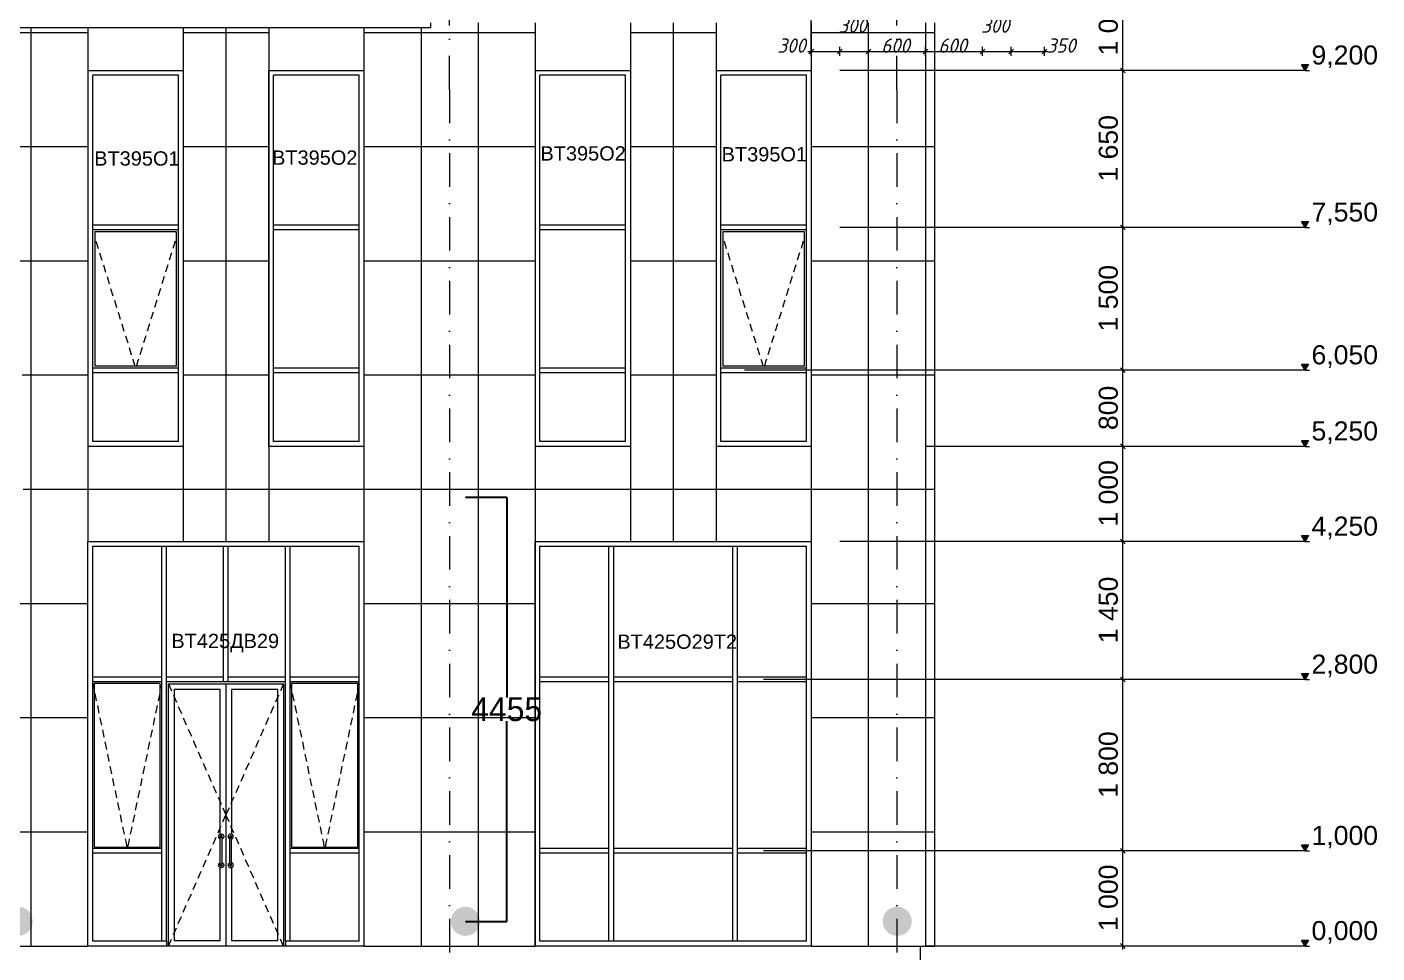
# Model space of a CAD drawing. Header units: millimetres. Extents: x 1499747 to 4230374, y -28481 to 441852.
# Drawn here: x 4117852 to 4132037, y 220252 to 229982 of the extents above; entities that cross this region are included whole.
import ezdxf
from ezdxf.xclip import XClip

# ---------------------------------------------------------------- set-up
doc = ezdxf.new("R2010")
doc.units = ezdxf.units.MM
doc.header["$MEASUREMENT"] = 0
doc.header["$XCLIPFRAME"] = 0
doc.linetypes.add('Штрихпунктирная', pattern=[670.277762, 352.777767, -176.388884, 0, -141.111112])
for name, color, linetype, lineweight in [('1 Фасад_42_Витражные окна_Ном._пера__1_Ном._пера__7', 7, 'Continuous', 18), ('1 Фасад_42_Витражные окна_Ном._пера__20_Ном._пера__1', 1, 'Continuous', 18), ('1 Фасад_42_Витражные окна_Ном._пера__92_Ном._пера__233', 233, 'Continuous', 18), ('1 Фасад_42_Выступы_Ном._пера__1_Ном._пера__7', 7, 'Continuous', 18), ('1 Фасад_42_Конструктив - Колонны_Ном._пера__8_Ном._пера__12', 12, 'Continuous', 18), ('1 Фасад_42_Конструктив - Перекрытия_Ном._пера__1_Ном._пера__7', 7, 'Continuous', 18), ('1 Фасад_42_Окна Archicad_Ном._пера__87_Ном._пера__251', 250, 'Continuous', 18), ('1 Фасад_42_Отделка керамика_Ном._пера__1_Ном._пера__7', 7, 'Continuous', 18), ('1 Фасад_42_Размер - Общий_Ном._пера__1_Ном._пера__7', 7, 'Continuous', 18), ('1 Фасад_42_Сетка кладки_Ном._пера__20_Ном._пера__1', 1, 'Continuous', 18), ('1 Фасад_42_Сетка кладки_Ном._пера__62_Ном._пера__253', 252, 'Continuous', 18), ('1 Фасад_42_Элемент Модели - Оси_Ном._пера__2_Ном._пера__8', 8, 'Continuous', 18), ('FTP Cable', 130, 'Continuous', 30), ('Кабель 2х6 mm', 150, 'Continuous', 30)]:
    doc.layers.add(name, color=color, linetype=linetype, lineweight=lineweight)
doc.styles.add('СГЕНЕРИР_СТИЛЬ_1', font='')
doc.styles.add('СГЕНЕРИР_СТИЛЬ_2', font='arial.ttf')
doc.styles.get('СГЕНЕРИР_СТИЛЬ_1').set_extended_font_data('GOST Common', italic=True)
doc.dimstyles.get("Standard").update_dxf_attribs({"dimtxt": 0.18, "dimasz": 0.18, "dimexe": 0.18, "dimexo": 0.0625, "dimgap": 0.09, "dimtad": 0, "dimtih": 1, "dimtoh": 1, "dimdec": 4, "dimzin": 0, "dimdsep": 46, "dimtxsty": 'Standard', "dimcen": 0.09, "dimadec": 0, "dimazin": 0, "dimtfac": 1, "dimtdec": 4, "dimtofl": 0, "dimtmove": 0, "dimatfit": 3, "dimfxl": 1, "dimtolj": 1, "dimtzin": 0, "dimarcsym": 0})

# ---------------------------------------------------------------- blocks, each defined once
blk = doc.blocks.new('Чертеж_5_42', base_point=(1557140, 9891))
at = {"layer": '1 Фасад_42_Размер - Общий_Ном._пера__1_Ном._пера__7', "linetype": 'Continuous', "true_color": 0x939598}
for points in [[(1561430, 19091), (1561466, 19154), (1561393, 19154)], [(1561430, 17441), (1561466, 17504), (1561393, 17504)], [(1561430, 15941), (1561466, 16004), (1561393, 16004)], [(1561430, 15141), (1561466, 15204), (1561393, 15204)], [(1561430, 14141), (1561466, 14204), (1561393, 14204)], [(1561430, 12691), (1561466, 12754), (1561393, 12754)], [(1561430, 10891), (1561466, 10954), (1561393, 10954)], [(1561430, 9891), (1561466, 9954), (1561393, 9954)]]:
    blk.add_hatch(color=252, dxfattribs=at).paths.add_polyline_path(points)
at = {"layer": '1 Фасад_42_Витражные окна_Ном._пера__1_Ном._пера__7', "color": 252, "linetype": 'Continuous', "true_color": 0x939598}
for p, q in [((1549591, 19041), (1548691, 19041)), ((1548691, 17466), (1548691, 19041)), ((1549591, 17466), (1549591, 19041)), ((1551490, 19041), (1550590, 19041)), ((1550590, 17466), (1550590, 19041)), ((1551490, 17466), (1551490, 19041)), ((1554290, 19041), (1553390, 19041)), ((1553390, 17466), (1553390, 19041)), ((1554290, 17466), (1554290, 19041)), ((1556190, 19041), (1555290, 19041)), ((1555290, 17466), (1555290, 19041)), ((1556190, 17466), (1556190, 19041)), ((1548691, 17441), (1548691, 17466)), ((1549591, 17466), (1548691, 17466)), ((1549591, 17441), (1549591, 17466)), ((1550590, 17441), (1550590, 17466)), ((1551490, 17466), (1550590, 17466)), ((1551490, 17441), (1551490, 17466)), ((1553390, 17441), (1553390, 17466)), ((1554290, 17466), (1553390, 17466)), ((1554290, 17441), (1554290, 17466)), ((1555290, 17441), (1555290, 17466)), ((1556190, 17466), (1555290, 17466)), ((1556190, 17441), (1556190, 17466)), ((1548691, 17416), (1548691, 17441)), ((1549591, 17416), (1548691, 17416)), ((1548691, 15941), (1548691, 17416)), ((1548711, 17396), (1548711, 15986)), ((1549571, 17396), (1548711, 17396)), ((1549571, 15986), (1549571, 17396)), ((1549591, 17416), (1549591, 17441)), ((1549591, 15966), (1549591, 17416)), ((1550590, 17416), (1550590, 17441)), ((1551490, 17416), (1550590, 17416)), ((1550590, 15941), (1550590, 17416)), ((1551490, 17416), (1551490, 17441)), ((1551490, 15966), (1551490, 17416)), ((1553390, 17416), (1553390, 17441)), ((1554290, 17416), (1553390, 17416)), ((1553390, 15941), (1553390, 17416)), ((1554290, 17416), (1554290, 17441)), ((1554290, 15966), (1554290, 17416)), ((1555290, 17416), (1555290, 17441)), ((1556190, 17416), (1555290, 17416)), ((1555290, 15941), (1555290, 17416)), ((1555310, 17396), (1555310, 15986)), ((1556170, 17396), (1555310, 17396)), ((1556170, 15986), (1556170, 17396)), ((1556190, 17416), (1556190, 17441)), ((1556190, 15966), (1556190, 17416)), ((1548691, 15966), (1549591, 15966)), ((1548691, 15191), (1548691, 15941)), ((1548691, 15916), (1549591, 15916)), ((1548711, 15986), (1549571, 15986)), ((1549591, 15941), (1549591, 15966)), ((1549591, 15916), (1549591, 15941)), ((1549591, 15191), (1549591, 15916)), ((1550590, 15966), (1551490, 15966)), ((1550590, 15191), (1550590, 15941)), ((1550590, 15916), (1551490, 15916)), ((1551490, 15941), (1551490, 15966)), ((1551490, 15916), (1551490, 15941)), ((1551490, 15191), (1551490, 15916)), ((1553390, 15966), (1554290, 15966)), ((1553390, 15191), (1553390, 15941)), ((1553390, 15916), (1554290, 15916)), ((1554290, 15941), (1554290, 15966)), ((1554290, 15916), (1554290, 15941)), ((1554290, 15191), (1554290, 15916)), ((1555290, 15966), (1556190, 15966)), ((1555290, 15191), (1555290, 15941)), ((1555290, 15916), (1556190, 15916)), ((1555310, 15986), (1556170, 15986)), ((1556190, 15941), (1556190, 15966)), ((1556190, 15916), (1556190, 15941)), ((1556190, 15191), (1556190, 15916)), ((1549591, 15191), (1548691, 15191)), ((1551490, 15191), (1550590, 15191)), ((1554290, 15191), (1553390, 15191)), ((1556190, 15191), (1555290, 15191)), ((1548690, 14091), (1549365, 14091)), ((1548690, 13191), (1548690, 14091)), ((1549365, 14091), (1549415, 14091)), ((1549415, 13191), (1549415, 14091)), ((1549415, 14091), (1549440, 14091)), ((1549440, 14091), (1549465, 14091)), ((1549465, 14091), (1550065, 14091)), ((1549465, 13191), (1549465, 14091)), ((1550065, 14091), (1550090, 14091)), ((1550065, 13191), (1550065, 14091)), ((1550090, 14091), (1550115, 14091)), ((1550115, 13191), (1550115, 14091)), ((1550115, 14091), (1550715, 14091)), ((1550715, 13191), (1550715, 14091)), ((1550715, 14091), (1550740, 14091)), ((1550740, 14091), (1550765, 14091)), ((1550765, 14091), (1550815, 14091)), ((1550765, 13191), (1550765, 14091)), ((1550815, 14091), (1551490, 14091)), ((1551490, 13191), (1551490, 14091)), ((1553390, 13191), (1553390, 14091)), ((1553390, 14091), (1554115, 14091)), ((1554115, 13191), (1554115, 14091)), ((1554115, 14091), (1554140, 14091)), ((1554140, 14091), (1554165, 14091)), ((1554165, 14091), (1554790, 14091)), ((1554165, 13191), (1554165, 14091)), ((1554790, 14091), (1555415, 14091)), ((1555415, 13191), (1555415, 14091)), ((1555415, 14091), (1555440, 14091)), ((1555440, 14091), (1555465, 14091)), ((1555465, 14091), (1556190, 14091)), ((1555465, 13191), (1555465, 14091)), ((1556190, 13191), (1556190, 14091)), ((1548690, 12716), (1548690, 13191)), ((1549415, 12716), (1549415, 13191)), ((1549465, 12716), (1549465, 13191)), ((1550065, 12716), (1550065, 13191)), ((1550115, 12666), (1550115, 13191)), ((1550715, 12716), (1550715, 13191)), ((1550765, 12716), (1550765, 13191)), ((1551490, 12716), (1551490, 13191)), ((1553390, 12691), (1553390, 13191)), ((1554115, 12716), (1554115, 13191)), ((1554165, 12716), (1554165, 13191)), ((1555415, 12716), (1555415, 13191)), ((1555465, 12716), (1555465, 13191)), ((1556190, 12691), (1556190, 13191)), ((1548690, 12691), (1548690, 12716)), ((1549365, 12716), (1548690, 12716)), ((1548690, 12666), (1548690, 12691)), ((1549365, 12666), (1548690, 12666)), ((1548690, 12291), (1548690, 12666)), ((1549400, 12651), (1548705, 12651)), ((1548705, 12651), (1548705, 10931)), ((1549415, 12716), (1549365, 12716)), ((1549415, 12666), (1549365, 12666)), ((1549400, 10931), (1549400, 12651)), ((1549415, 12691), (1549415, 12716)), ((1549415, 12666), (1549415, 12691)), ((1549415, 12291), (1549415, 12666)), ((1549465, 12691), (1549465, 12716)), ((1550065, 12716), (1549465, 12716)), ((1549465, 12291), (1549465, 12691)), ((1550065, 12666), (1549465, 12666)), ((1549485, 9891), (1549485, 12646)), ((1549485, 12646), (1550090, 12646)), ((1550065, 12666), (1550065, 12716)), ((1550115, 12666), (1550065, 12666)), ((1550090, 12646), (1550090, 9891)), ((1550090, 12646), (1550695, 12646)), ((1550715, 12716), (1550115, 12716)), ((1550715, 12666), (1550115, 12666)), ((1550695, 12646), (1550695, 9891)), ((1550715, 12691), (1550715, 12716)), ((1550715, 12291), (1550715, 12691)), ((1550765, 12691), (1550765, 12716)), ((1550815, 12716), (1550765, 12716)), ((1550765, 12666), (1550765, 12691)), ((1550815, 12666), (1550765, 12666)), ((1550765, 12291), (1550765, 12666)), ((1551475, 12651), (1550780, 12651)), ((1550780, 12651), (1550780, 10931)), ((1551490, 12716), (1550815, 12716)), ((1551490, 12666), (1550815, 12666)), ((1551475, 10931), (1551475, 12651)), ((1551490, 12691), (1551490, 12716)), ((1551490, 12666), (1551490, 12691)), ((1551490, 12291), (1551490, 12666)), ((1554115, 12716), (1553390, 12716)), ((1553390, 12291), (1553390, 12691)), ((1554115, 12666), (1553390, 12666)), ((1554115, 12691), (1554115, 12716)), ((1554115, 12666), (1554115, 12691)), ((1554115, 12291), (1554115, 12666)), ((1554165, 12691), (1554165, 12716)), ((1554790, 12716), (1554165, 12716)), ((1554165, 12666), (1554165, 12691)), ((1554165, 12291), (1554165, 12666)), ((1554790, 12666), (1554165, 12666)), ((1555415, 12716), (1554790, 12716)), ((1555415, 12666), (1554790, 12666)), ((1555415, 12691), (1555415, 12716)), ((1555415, 12666), (1555415, 12691)), ((1555415, 12291), (1555415, 12666)), ((1555465, 12691), (1555465, 12716)), ((1556190, 12716), (1555465, 12716)), ((1555465, 12666), (1555465, 12691)), ((1555465, 12291), (1555465, 12666)), ((1556190, 12666), (1555465, 12666)), ((1556190, 12291), (1556190, 12691)), ((1549545, 12586), (1549545, 9951)), ((1550030, 12586), (1549545, 12586)), ((1550030, 11066), (1550030, 12586)), ((1550635, 12586), (1550150, 12586)), ((1550150, 12586), (1550150, 11066)), ((1550635, 9951), (1550635, 12586)), ((1548690, 10916), (1548690, 12291)), ((1549415, 10891), (1549415, 12291)), ((1549465, 10891), (1549465, 12291)), ((1550715, 10891), (1550715, 12291)), ((1550765, 10916), (1550765, 12291)), ((1551490, 10916), (1551490, 12291)), ((1553390, 10891), (1553390, 12291)), ((1554115, 10916), (1554115, 12291)), ((1554165, 10916), (1554165, 12291)), ((1555415, 10916), (1555415, 12291)), ((1555465, 10916), (1555465, 12291)), ((1556190, 10891), (1556190, 12291)), ((1550023, 11062), (1550027, 11065)), ((1550027, 11065), (1550031, 11067)), ((1550031, 11067), (1550036, 11068)), ((1550036, 11068), (1550040, 11068)), ((1550040, 11068), (1550045, 11068)), ((1550045, 11068), (1550050, 11067)), ((1550050, 11067), (1550054, 11065)), ((1550054, 11065), (1550058, 11062)), ((1550127, 11065), (1550123, 11062)), ((1550131, 11067), (1550127, 11065)), ((1550136, 11068), (1550131, 11067)), ((1550140, 11068), (1550136, 11068)), ((1550145, 11068), (1550140, 11068)), ((1550150, 11067), (1550145, 11068)), ((1550154, 11065), (1550150, 11067)), ((1550158, 11062), (1550154, 11065)), ((1548705, 10931), (1549400, 10931)), ((1550013, 11041), (1550014, 11046)), ((1550014, 11037), (1550013, 11041)), ((1550014, 11046), (1550015, 11051)), ((1550015, 11032), (1550014, 11037)), ((1550015, 11051), (1550017, 11055)), ((1550017, 11028), (1550015, 11032)), ((1550017, 11055), (1550020, 11059)), ((1550020, 11024), (1550017, 11028)), ((1550020, 11059), (1550023, 11062)), ((1550023, 11021), (1550020, 11024)), ((1550027, 11018), (1550023, 11021)), ((1550030, 11016), (1550027, 11018)), ((1550031, 11043), (1550030, 11041)), ((1550030, 11026), (1550030, 11041)), ((1550030, 10756), (1550030, 11026)), ((1550032, 11046), (1550031, 11045)), ((1550031, 11045), (1550031, 11043)), ((1550032, 11028), (1550031, 11028)), ((1550033, 11048), (1550032, 11046)), ((1550033, 11029), (1550032, 11028)), ((1550034, 11049), (1550033, 11048)), ((1550034, 11029), (1550033, 11029)), ((1550035, 11050), (1550034, 11049)), ((1550035, 11030), (1550034, 11029)), ((1550037, 11051), (1550035, 11050)), ((1550037, 11030), (1550035, 11030)), ((1550039, 11051), (1550037, 11051)), ((1550039, 11030), (1550037, 11030)), ((1550040, 11051), (1550039, 11051)), ((1550040, 11030), (1550039, 11030)), ((1550042, 11051), (1550040, 11051)), ((1550042, 11030), (1550040, 11030)), ((1550044, 11051), (1550042, 11051)), ((1550044, 11030), (1550042, 11030)), ((1550045, 11050), (1550044, 11051)), ((1550045, 11030), (1550044, 11030)), ((1550047, 11049), (1550045, 11050)), ((1550047, 11029), (1550045, 11030)), ((1550048, 11048), (1550047, 11049)), ((1550048, 11029), (1550047, 11029)), ((1550049, 11046), (1550048, 11048)), ((1550049, 11028), (1550048, 11029)), ((1550050, 11045), (1550049, 11046)), ((1550050, 11028), (1550049, 11028)), ((1550050, 11043), (1550050, 11045)), ((1550050, 11041), (1550050, 11043)), ((1550050, 11026), (1550050, 11041)), ((1550050, 10756), (1550050, 11026)), ((1550054, 11018), (1550050, 11016)), ((1550058, 11021), (1550054, 11018)), ((1550058, 11062), (1550061, 11059)), ((1550061, 11024), (1550058, 11021)), ((1550061, 11059), (1550064, 11055)), ((1550064, 11028), (1550061, 11024)), ((1550064, 11055), (1550066, 11051)), ((1550066, 11032), (1550064, 11028)), ((1550066, 11051), (1550067, 11046)), ((1550067, 11037), (1550066, 11032)), ((1550067, 11046), (1550067, 11041)), ((1550067, 11041), (1550067, 11037)), ((1550114, 11046), (1550113, 11041)), ((1550113, 11041), (1550114, 11037)), ((1550115, 11051), (1550114, 11046)), ((1550114, 11037), (1550115, 11032)), ((1550117, 11055), (1550115, 11051)), ((1550115, 11032), (1550117, 11028)), ((1550120, 11059), (1550117, 11055)), ((1550117, 11028), (1550120, 11024)), ((1550123, 11062), (1550120, 11059)), ((1550120, 11024), (1550123, 11021)), ((1550123, 11021), (1550127, 11018)), ((1550127, 11018), (1550130, 11016)), ((1550130, 11041), (1550131, 11043)), ((1550130, 11026), (1550130, 11041)), ((1550130, 10756), (1550130, 11026)), ((1550131, 11045), (1550132, 11046)), ((1550131, 11043), (1550131, 11045)), ((1550131, 11028), (1550132, 11028)), ((1550132, 11046), (1550133, 11048)), ((1550132, 11028), (1550133, 11029)), ((1550133, 11048), (1550134, 11049)), ((1550133, 11029), (1550134, 11029)), ((1550134, 11049), (1550135, 11050)), ((1550134, 11029), (1550135, 11030)), ((1550135, 11050), (1550137, 11051)), ((1550135, 11030), (1550137, 11030)), ((1550137, 11051), (1550139, 11051)), ((1550137, 11030), (1550139, 11030)), ((1550139, 11051), (1550140, 11051)), ((1550139, 11030), (1550140, 11030)), ((1550140, 11051), (1550142, 11051)), ((1550140, 11030), (1550142, 11030)), ((1550142, 11051), (1550144, 11051)), ((1550142, 11030), (1550144, 11030)), ((1550144, 11051), (1550145, 11050)), ((1550144, 11030), (1550145, 11030)), ((1550145, 11050), (1550147, 11049)), ((1550145, 11030), (1550147, 11029)), ((1550147, 11049), (1550148, 11048)), ((1550147, 11029), (1550148, 11029)), ((1550148, 11048), (1550149, 11046)), ((1550148, 11029), (1550149, 11028)), ((1550149, 11046), (1550150, 11045)), ((1550149, 11028), (1550150, 11028)), ((1550150, 11045), (1550150, 11043)), ((1550150, 11043), (1550150, 11041)), ((1550150, 11026), (1550150, 11041)), ((1550150, 10756), (1550150, 11026)), ((1550150, 11016), (1550154, 11018)), ((1550154, 11018), (1550158, 11021)), ((1550161, 11059), (1550158, 11062)), ((1550158, 11021), (1550161, 11024)), ((1550164, 11055), (1550161, 11059)), ((1550161, 11024), (1550164, 11028)), ((1550166, 11051), (1550164, 11055)), ((1550164, 11028), (1550166, 11032)), ((1550167, 11046), (1550166, 11051)), ((1550166, 11032), (1550167, 11037)), ((1550167, 11041), (1550167, 11046)), ((1550167, 11037), (1550167, 11041)), ((1550780, 10931), (1551475, 10931)), ((1548690, 10891), (1548690, 10916)), ((1549365, 10916), (1548690, 10916)), ((1548690, 10866), (1548690, 10891)), ((1548690, 9941), (1548690, 10866)), ((1549365, 10866), (1548690, 10866)), ((1549415, 10916), (1549365, 10916)), ((1549415, 10866), (1549365, 10866)), ((1549415, 9941), (1549415, 10891)), ((1549465, 9941), (1549465, 10891)), ((1550715, 9941), (1550715, 10891)), ((1550765, 10891), (1550765, 10916)), ((1550815, 10916), (1550765, 10916)), ((1550765, 9941), (1550765, 10891)), ((1550815, 10866), (1550765, 10866)), ((1551490, 10916), (1550815, 10916)), ((1551490, 10866), (1550815, 10866)), ((1551490, 10891), (1551490, 10916)), ((1551490, 10866), (1551490, 10891)), ((1551490, 9941), (1551490, 10866)), ((1554115, 10916), (1553390, 10916)), ((1553390, 9941), (1553390, 10891)), ((1554115, 10866), (1553390, 10866)), ((1554115, 10891), (1554115, 10916)), ((1554115, 10866), (1554115, 10891)), ((1554115, 9941), (1554115, 10866)), ((1554165, 10891), (1554165, 10916)), ((1554790, 10916), (1554165, 10916)), ((1554165, 10866), (1554165, 10891)), ((1554165, 9941), (1554165, 10866)), ((1554790, 10866), (1554165, 10866)), ((1555415, 10916), (1554790, 10916)), ((1555415, 10866), (1554790, 10866)), ((1555415, 10891), (1555415, 10916)), ((1555415, 10866), (1555415, 10891)), ((1555415, 9941), (1555415, 10866)), ((1555465, 10891), (1555465, 10916)), ((1556190, 10916), (1555465, 10916)), ((1555465, 10866), (1555465, 10891)), ((1555465, 9941), (1555465, 10866)), ((1556190, 10866), (1555465, 10866)), ((1556190, 9941), (1556190, 10891)), ((1550013, 10741), (1550014, 10746)), ((1550014, 10737), (1550013, 10741)), ((1550014, 10746), (1550015, 10751)), ((1550015, 10732), (1550014, 10737)), ((1550015, 10751), (1550017, 10755)), ((1550017, 10728), (1550015, 10732)), ((1550017, 10755), (1550020, 10759)), ((1550020, 10724), (1550017, 10728)), ((1550020, 10759), (1550023, 10762)), ((1550023, 10721), (1550020, 10724)), ((1550023, 10762), (1550027, 10765)), ((1550027, 10718), (1550023, 10721)), ((1550027, 10765), (1550030, 10766)), ((1550031, 10716), (1550027, 10718)), ((1550030, 10741), (1550030, 10756)), ((1550031, 10740), (1550030, 10741)), ((1550030, 9951), (1550030, 10716)), ((1550032, 10754), (1550031, 10755)), ((1550031, 10738), (1550031, 10740)), ((1550032, 10736), (1550031, 10738)), ((1550036, 10715), (1550031, 10716)), ((1550033, 10754), (1550032, 10754)), ((1550033, 10735), (1550032, 10736)), ((1550034, 10753), (1550033, 10754)), ((1550034, 10734), (1550033, 10735)), ((1550035, 10753), (1550034, 10753)), ((1550035, 10733), (1550034, 10734)), ((1550037, 10752), (1550035, 10753)), ((1550037, 10732), (1550035, 10733)), ((1550040, 10714), (1550036, 10715)), ((1550039, 10752), (1550037, 10752)), ((1550039, 10731), (1550037, 10732)), ((1550040, 10752), (1550039, 10752)), ((1550040, 10731), (1550039, 10731)), ((1550042, 10752), (1550040, 10752)), ((1550042, 10731), (1550040, 10731)), ((1550045, 10715), (1550040, 10714)), ((1550044, 10752), (1550042, 10752)), ((1550044, 10732), (1550042, 10731)), ((1550045, 10753), (1550044, 10752)), ((1550045, 10733), (1550044, 10732)), ((1550047, 10753), (1550045, 10753)), ((1550047, 10734), (1550045, 10733)), ((1550050, 10716), (1550045, 10715)), ((1550048, 10754), (1550047, 10753)), ((1550048, 10735), (1550047, 10734)), ((1550049, 10754), (1550048, 10754)), ((1550049, 10736), (1550048, 10735)), ((1550050, 10755), (1550049, 10754)), ((1550050, 10738), (1550049, 10736)), ((1550050, 10766), (1550054, 10765)), ((1550050, 10741), (1550050, 10756)), ((1550050, 10741), (1550050, 10740)), ((1550050, 10740), (1550050, 10738)), ((1550054, 10718), (1550050, 10716)), ((1550054, 10765), (1550058, 10762)), ((1550058, 10721), (1550054, 10718)), ((1550058, 10762), (1550061, 10759)), ((1550061, 10724), (1550058, 10721)), ((1550061, 10759), (1550064, 10755)), ((1550064, 10728), (1550061, 10724)), ((1550064, 10755), (1550066, 10751)), ((1550066, 10732), (1550064, 10728)), ((1550066, 10751), (1550067, 10746)), ((1550067, 10737), (1550066, 10732)), ((1550067, 10746), (1550067, 10741)), ((1550067, 10741), (1550067, 10737)), ((1550114, 10746), (1550113, 10741)), ((1550113, 10741), (1550114, 10737)), ((1550115, 10751), (1550114, 10746)), ((1550114, 10737), (1550115, 10732)), ((1550117, 10755), (1550115, 10751)), ((1550115, 10732), (1550117, 10728)), ((1550120, 10759), (1550117, 10755)), ((1550117, 10728), (1550120, 10724)), ((1550123, 10762), (1550120, 10759)), ((1550120, 10724), (1550123, 10721)), ((1550127, 10765), (1550123, 10762)), ((1550123, 10721), (1550127, 10718)), ((1550130, 10766), (1550127, 10765)), ((1550127, 10718), (1550131, 10716)), ((1550130, 10741), (1550130, 10756)), ((1550130, 10741), (1550131, 10740)), ((1550131, 10755), (1550132, 10754)), ((1550131, 10740), (1550131, 10738)), ((1550131, 10738), (1550132, 10736)), ((1550131, 10716), (1550136, 10715)), ((1550132, 10754), (1550133, 10754)), ((1550132, 10736), (1550133, 10735)), ((1550133, 10754), (1550134, 10753)), ((1550133, 10735), (1550134, 10734)), ((1550134, 10753), (1550135, 10753)), ((1550134, 10734), (1550135, 10733)), ((1550135, 10753), (1550137, 10752)), ((1550135, 10733), (1550137, 10732)), ((1550136, 10715), (1550140, 10714)), ((1550137, 10752), (1550139, 10752)), ((1550137, 10732), (1550139, 10731)), ((1550139, 10752), (1550140, 10752)), ((1550139, 10731), (1550140, 10731)), ((1550140, 10752), (1550142, 10752)), ((1550140, 10731), (1550142, 10731)), ((1550140, 10714), (1550145, 10715)), ((1550142, 10752), (1550144, 10752)), ((1550142, 10731), (1550144, 10732)), ((1550144, 10752), (1550145, 10753)), ((1550144, 10732), (1550145, 10733)), ((1550145, 10753), (1550147, 10753)), ((1550145, 10733), (1550147, 10734)), ((1550145, 10715), (1550150, 10716)), ((1550147, 10753), (1550148, 10754)), ((1550147, 10734), (1550148, 10735)), ((1550148, 10754), (1550149, 10754)), ((1550148, 10735), (1550149, 10736)), ((1550149, 10754), (1550150, 10755)), ((1550149, 10736), (1550150, 10738)), ((1550154, 10765), (1550150, 10766)), ((1550150, 10741), (1550150, 10756)), ((1550150, 10740), (1550150, 10741)), ((1550150, 10738), (1550150, 10740)), ((1550150, 10716), (1550154, 10718)), ((1550150, 10716), (1550150, 9951)), ((1550158, 10762), (1550154, 10765)), ((1550154, 10718), (1550158, 10721)), ((1550161, 10759), (1550158, 10762)), ((1550158, 10721), (1550161, 10724)), ((1550164, 10755), (1550161, 10759)), ((1550161, 10724), (1550164, 10728)), ((1550166, 10751), (1550164, 10755)), ((1550164, 10728), (1550166, 10732)), ((1550167, 10746), (1550166, 10751)), ((1550166, 10732), (1550167, 10737)), ((1550167, 10741), (1550167, 10746)), ((1550167, 10737), (1550167, 10741)), ((1549365, 9941), (1548690, 9941)), ((1549415, 9941), (1549365, 9941)), ((1549465, 9941), (1549415, 9941)), ((1549465, 9941), (1549465, 9891)), ((1549545, 9951), (1550030, 9951)), ((1550150, 9951), (1550635, 9951)), ((1550715, 9941), (1550715, 9891)), ((1550765, 9941), (1550715, 9941)), ((1550815, 9941), (1550765, 9941)), ((1551490, 9941), (1550815, 9941)), ((1554115, 9941), (1553390, 9941)), ((1554140, 9941), (1554115, 9941)), ((1554165, 9941), (1554140, 9941)), ((1554790, 9941), (1554165, 9941)), ((1555440, 9941), (1554790, 9941)), ((1556190, 9941), (1555440, 9941)), ((1549365, 9891), (1548640, 9891)), ((1549465, 9891), (1549365, 9891)), ((1549485, 9891), (1549465, 9891)), ((1550090, 9891), (1549485, 9891)), ((1550695, 9891), (1550090, 9891)), ((1550715, 9891), (1550695, 9891)), ((1550815, 9891), (1550715, 9891)), ((1551540, 9891), (1550815, 9891)), ((1554140, 9891), (1553340, 9891)), ((1554790, 9891), (1554140, 9891)), ((1555440, 9891), (1554790, 9891)), ((1556240, 9891), (1555440, 9891))]:
    blk.add_line(p, q, dxfattribs=at)
at = {"layer": '1 Фасад_42_Витражные окна_Ном._пера__92_Ном._пера__233', "color": 252, "linetype": 'Continuous', "true_color": 0x939598}
for p, q in [((1548724, 17297), (1548748, 17221)), ((1548763, 17173), (1548787, 17097)), ((1549518, 17173), (1549495, 17097)), ((1549557, 17297), (1549533, 17221)), ((1555324, 17297), (1555348, 17221)), ((1555363, 17173), (1555386, 17097)), ((1556118, 17173), (1556094, 17097)), ((1556157, 17297), (1556133, 17221)), ((1548802, 17049), (1548826, 16973)), ((1549480, 17049), (1549456, 16973)), ((1555401, 17049), (1555425, 16973)), ((1556079, 17049), (1556055, 16973)), ((1548841, 16925), (1548864, 16848)), ((1549441, 16925), (1549417, 16848)), ((1555440, 16925), (1555464, 16848)), ((1556040, 16925), (1556017, 16848)), ((1548879, 16801), (1548903, 16724)), ((1549402, 16801), (1549379, 16724)), ((1555479, 16801), (1555502, 16724)), ((1556002, 16801), (1555978, 16724)), ((1548918, 16677), (1548942, 16600)), ((1549364, 16677), (1549340, 16600)), ((1555517, 16677), (1555541, 16600)), ((1555963, 16677), (1555939, 16600)), ((1548957, 16552), (1548980, 16476)), ((1549325, 16552), (1549301, 16476)), ((1555556, 16552), (1555580, 16476)), ((1555924, 16552), (1555901, 16476)), ((1548995, 16428), (1549019, 16352)), ((1549286, 16428), (1549263, 16352)), ((1555595, 16428), (1555618, 16352)), ((1555886, 16428), (1555862, 16352)), ((1549034, 16304), (1549058, 16228)), ((1549073, 16180), (1549096, 16104)), ((1549209, 16180), (1549185, 16104)), ((1549248, 16304), (1549224, 16228)), ((1555633, 16304), (1555657, 16228)), ((1555672, 16180), (1555696, 16104)), ((1555808, 16180), (1555785, 16104)), ((1555847, 16304), (1555823, 16228)), ((1549111, 16056), (1549117, 16038)), ((1549117, 16038), (1549133, 15986)), ((1549165, 16038), (1549149, 15986)), ((1549170, 16056), (1549165, 16038)), ((1555711, 16056), (1555716, 16038)), ((1555716, 16038), (1555732, 15986)), ((1555764, 16038), (1555748, 15986)), ((1555770, 16056), (1555764, 16038)), ((1548690, 12647), (1548702, 12593)), ((1549415, 12647), (1549404, 12593)), ((1549485, 12646), (1549518, 12573)), ((1550695, 12646), (1550663, 12573)), ((1550765, 12647), (1550777, 12593)), ((1551490, 12647), (1551479, 12593)), ((1548712, 12544), (1548728, 12466)), ((1549394, 12544), (1549378, 12466)), ((1549538, 12527), (1549545, 12510)), ((1549545, 12510), (1549570, 12454)), ((1550635, 12510), (1550611, 12454)), ((1550643, 12527), (1550635, 12510)), ((1550787, 12544), (1550803, 12466)), ((1551469, 12544), (1551453, 12466)), ((1548739, 12417), (1548755, 12338)), ((1549367, 12417), (1549351, 12338)), ((1549590, 12408), (1549622, 12335)), ((1550591, 12408), (1550559, 12335)), ((1550814, 12417), (1550830, 12338)), ((1551442, 12417), (1551426, 12338)), ((1548765, 12290), (1548782, 12211)), ((1549341, 12290), (1549324, 12211)), ((1549642, 12289), (1549674, 12216)), ((1550539, 12289), (1550506, 12216)), ((1550840, 12290), (1550857, 12211)), ((1551416, 12290), (1551399, 12211)), ((1548792, 12162), (1548808, 12084)), ((1549314, 12162), (1549298, 12084)), ((1549695, 12170), (1549727, 12097)), ((1550486, 12170), (1550454, 12097)), ((1550867, 12162), (1550883, 12084)), ((1551389, 12162), (1551373, 12084)), ((1548818, 12035), (1548835, 11957)), ((1549288, 12035), (1549271, 11957)), ((1549747, 12051), (1549779, 11978)), ((1549799, 11932), (1549831, 11859)), ((1550382, 11932), (1550350, 11859)), ((1550434, 12051), (1550402, 11978)), ((1550893, 12035), (1550910, 11957)), ((1551363, 12035), (1551346, 11957)), ((1548845, 11908), (1548861, 11829)), ((1548871, 11780), (1548888, 11702)), ((1549234, 11780), (1549218, 11702)), ((1549261, 11908), (1549245, 11829)), ((1549851, 11813), (1549884, 11740)), ((1550330, 11813), (1550297, 11740)), ((1550920, 11908), (1550936, 11829)), ((1550946, 11780), (1550963, 11702)), ((1551309, 11780), (1551293, 11702)), ((1551336, 11908), (1551320, 11829)), ((1548898, 11653), (1548914, 11575)), ((1549208, 11653), (1549192, 11575)), ((1549904, 11694), (1549936, 11621)), ((1550277, 11694), (1550245, 11621)), ((1550973, 11653), (1550989, 11575)), ((1551283, 11653), (1551267, 11575)), ((1548925, 11526), (1548941, 11448)), ((1549181, 11526), (1549165, 11448)), ((1549956, 11575), (1549988, 11502)), ((1550225, 11575), (1550193, 11502)), ((1551000, 11526), (1551016, 11448)), ((1551256, 11526), (1551240, 11448)), ((1548951, 11399), (1548968, 11320)), ((1549155, 11399), (1549138, 11320)), ((1550008, 11456), (1550030, 11405)), ((1550030, 11405), (1550040, 11383)), ((1550150, 11405), (1550141, 11383)), ((1550173, 11456), (1550150, 11405)), ((1551026, 11399), (1551043, 11320)), ((1551230, 11399), (1551213, 11320)), ((1548978, 11271), (1548994, 11193)), ((1549128, 11271), (1549112, 11193)), ((1550058, 11342), (1550090, 11269)), ((1550058, 11196), (1550090, 11269)), ((1550123, 11342), (1550090, 11269)), ((1550123, 11196), (1550090, 11269)), ((1551053, 11271), (1551069, 11193)), ((1551203, 11271), (1551187, 11193)), ((1549004, 11144), (1549021, 11066)), ((1549102, 11144), (1549085, 11066)), ((1550008, 11082), (1550030, 11132)), ((1550030, 11132), (1550040, 11155)), ((1550150, 11132), (1550141, 11155)), ((1550173, 11082), (1550150, 11132)), ((1551079, 11144), (1551096, 11066)), ((1551177, 11144), (1551160, 11066)), ((1549031, 11017), (1549037, 10990)), ((1549037, 10990), (1549049, 10931)), ((1549049, 10931), (1549052, 10916)), ((1549057, 10931), (1549054, 10916)), ((1549069, 10990), (1549057, 10931)), ((1549075, 11017), (1549069, 10990)), ((1549956, 10963), (1549988, 11036)), ((1550225, 10963), (1550193, 11036)), ((1551106, 11017), (1551112, 10990)), ((1551112, 10990), (1551124, 10931)), ((1551124, 10931), (1551127, 10916)), ((1551132, 10931), (1551129, 10916)), ((1551144, 10990), (1551132, 10931)), ((1551150, 11017), (1551144, 10990)), ((1549851, 10724), (1549884, 10798)), ((1549904, 10843), (1549936, 10917)), ((1550277, 10843), (1550245, 10917)), ((1550330, 10724), (1550297, 10798)), ((1549799, 10605), (1549831, 10679)), ((1550382, 10605), (1550350, 10679)), ((1549747, 10486), (1549779, 10560)), ((1550434, 10486), (1550402, 10560)), ((1549695, 10367), (1549727, 10441)), ((1550486, 10367), (1550454, 10441)), ((1549642, 10248), (1549674, 10322)), ((1550539, 10248), (1550506, 10322)), ((1549545, 10028), (1549570, 10084)), ((1549590, 10129), (1549622, 10203)), ((1550591, 10129), (1550559, 10203)), ((1550635, 10028), (1550611, 10084)), ((1549485, 9891), (1549518, 9965)), ((1549538, 10010), (1549545, 10028)), ((1550643, 10010), (1550635, 10028)), ((1550695, 9891), (1550663, 9965))]:
    blk.add_line(p, q, dxfattribs=at)
at = {"layer": '1 Фасад_42_Выступы_Ном._пера__1_Ном._пера__7', "color": 252, "linetype": 'Continuous', "true_color": 0x939598}
for p in [(1552240, 19591), (1538165, 19541)]:
    blk.add_line(p, (1552240, 19541), dxfattribs=at)
at = {"layer": '1 Фасад_42_Конструктив - Колонны_Ном._пера__8_Ном._пера__12', "color": 252, "linetype": 'Continuous', "true_color": 0x939598}
blk.add_line((1557390, 7510), (1557390, 9891), dxfattribs=at)
at = {"layer": '1 Фасад_42_Конструктив - Перекрытия_Ном._пера__1_Ном._пера__7', "linetype": 'Continuous'}
for p, q in [((1556240, 15141), (1556240, 15141)), ((1556240, 14941), (1556240, 14941))]:
    blk.add_line(p, q, dxfattribs=at)
at = {"layer": '1 Фасад_42_Окна Archicad_Ном._пера__87_Ном._пера__251', "color": 252, "linetype": 'Continuous', "true_color": 0x939598}
blk.add_line((1553340, 14191), (1553340, 14191), dxfattribs=at)
at = {"layer": '1 Фасад_42_Отделка керамика_Ном._пера__1_Ном._пера__7', "color": 252, "linetype": 'Continuous', "true_color": 0x939598}
for p, q in [((1557540, 9891), (1557540, 19591)), ((1548641, 15141), (1548641, 19091)), ((1548641, 19091), (1549641, 19091)), ((1549641, 19091), (1549641, 15141)), ((1550540, 15141), (1550540, 19091)), ((1550540, 19091), (1551540, 19091)), ((1551540, 19091), (1551540, 15141)), ((1553340, 19091), (1554340, 19091)), ((1555240, 19091), (1556240, 19091)), ((1549641, 15141), (1548641, 15141)), ((1551540, 15141), (1550540, 15141)), ((1554340, 15141), (1553340, 15141)), ((1556240, 15141), (1555240, 15141)), ((1548640, 9891), (1548640, 14141)), ((1548640, 14141), (1551540, 14141)), ((1551540, 14141), (1551540, 9891)), ((1553340, 9891), (1553340, 14141)), ((1553340, 14141), (1556240, 14141)), ((1556240, 14141), (1556240, 9891)), ((1546840, 9891), (1548640, 9891)), ((1551540, 9891), (1553340, 9891)), ((1556240, 9891), (1557540, 9891))]:
    blk.add_line(p, q, dxfattribs=at)
at = {"layer": '1 Фасад_42_Размер - Общий_Ном._пера__1_Ном._пера__7', "color": 252, "linetype": 'Continuous', "true_color": 0x939598}
for p, q in [((1559515, 19091), (1559515, 20091)), ((1561430, 19091), (1561393, 19154)), ((1561393, 19154), (1561466, 19154)), ((1561466, 19154), (1561430, 19091)), ((1561430, 19091), (1556540, 19091)), ((1559562, 19091), (1556540, 19091)), ((1559562, 19091), (1556540, 19091)), ((1559490, 19116), (1559540, 19066)), ((1559490, 19116), (1559540, 19066)), ((1559515, 17441), (1559515, 19091)), ((1559515, 17441), (1559515, 19091)), ((1561430, 19091), (1561477, 19091)), ((1559490, 17466), (1559540, 17416)), ((1559490, 17466), (1559540, 17416)), ((1561430, 17441), (1561393, 17504)), ((1561393, 17504), (1561466, 17504)), ((1561466, 17504), (1561430, 17441)), ((1561430, 17441), (1556540, 17441)), ((1559562, 17441), (1556540, 17441)), ((1559515, 15941), (1559515, 17441)), ((1561430, 17441), (1561477, 17441)), ((1559562, 15941), (1555540, 15941)), ((1559562, 15941), (1555540, 15941)), ((1561430, 15941), (1556540, 15941)), ((1559490, 15966), (1559540, 15916)), ((1559490, 15966), (1559540, 15916)), ((1559515, 15141), (1559515, 15941)), ((1561430, 15941), (1561393, 16004)), ((1561393, 16004), (1561466, 16004)), ((1561466, 16004), (1561430, 15941)), ((1561430, 15941), (1561477, 15941)), ((1561430, 15141), (1561393, 15204)), ((1561393, 15204), (1561466, 15204)), ((1561466, 15204), (1561430, 15141)), ((1559562, 15141), (1557440, 15141)), ((1559562, 15141), (1557440, 15141)), ((1561430, 15141), (1557690, 15141)), ((1559490, 15166), (1559540, 15116)), ((1559490, 15166), (1559540, 15116)), ((1559515, 14141), (1559515, 15141)), ((1561430, 15141), (1561477, 15141)), ((1561430, 14141), (1561393, 14204)), ((1561393, 14204), (1561466, 14204)), ((1561466, 14204), (1561430, 14141)), ((1561430, 14141), (1556540, 14141)), ((1559562, 14141), (1556540, 14141)), ((1559562, 14141), (1556540, 14141)), ((1559490, 14166), (1559540, 14116)), ((1559490, 14166), (1559540, 14116)), ((1559515, 12691), (1559515, 14141)), ((1561430, 14141), (1561477, 14141)), ((1559562, 12691), (1555740, 12691)), ((1561430, 12691), (1556540, 12691)), ((1559490, 12716), (1559540, 12666)), ((1559490, 12716), (1559540, 12666)), ((1559515, 10891), (1559515, 12691)), ((1559515, 10891), (1559515, 12691)), ((1561430, 12691), (1561393, 12754)), ((1561393, 12754), (1561466, 12754)), ((1561466, 12754), (1561430, 12691)), ((1561430, 12691), (1561477, 12691)), ((1561430, 10891), (1561393, 10954)), ((1561393, 10954), (1561466, 10954)), ((1561466, 10954), (1561430, 10891)), ((1559562, 10891), (1555740, 10891)), ((1559562, 10891), (1555740, 10891)), ((1561430, 10891), (1556540, 10891)), ((1559490, 10916), (1559540, 10866)), ((1559490, 10916), (1559540, 10866)), ((1559515, 9891), (1559515, 10891)), ((1561430, 10891), (1561477, 10891)), ((1561430, 9891), (1561393, 9954)), ((1561393, 9954), (1561466, 9954)), ((1561466, 9954), (1561430, 9891)), ((1559562, 9891), (1557440, 9891)), ((1561430, 9891), (1557690, 9891)), ((1559490, 9916), (1559540, 9866)), ((1559515, 9854), (1559515, 9891)), ((1561430, 9891), (1561477, 9891))]:
    blk.add_line(p, q, dxfattribs=at)
at = {"layer": '1 Фасад_42_Сетка кладки_Ном._пера__20_Ном._пера__1', "color": 252, "linetype": 'Continuous', "true_color": 0x939598}
for p, q in [((1556241, 19244), (1556241, 19791)), ((1556266, 19316), (1556216, 19266)), ((1556566, 19316), (1556516, 19266)), ((1556566, 19316), (1556516, 19266)), ((1556541, 19244), (1556541, 19338)), ((1556866, 19316), (1556816, 19266)), ((1556866, 19316), (1556816, 19266)), ((1556841, 19244), (1556841, 19338)), ((1556841, 19244), (1556841, 19338)), ((1557466, 19316), (1557416, 19266)), ((1557466, 19316), (1557416, 19266)), ((1557441, 19244), (1557441, 19338)), ((1557441, 19244), (1557441, 19338)), ((1558066, 19316), (1558016, 19266)), ((1558066, 19316), (1558016, 19266)), ((1558041, 19244), (1558041, 19338)), ((1558041, 19244), (1558041, 19338)), ((1558366, 19316), (1558316, 19266)), ((1558366, 19316), (1558316, 19266)), ((1558341, 19244), (1558341, 19338)), ((1558341, 19244), (1558341, 19338)), ((1558665, 19266), (1558715, 19316)), ((1558690, 19244), (1558690, 19338)), ((1556203, 19291), (1556241, 19291)), ((1556241, 19291), (1556541, 19291)), ((1556241, 19291), (1556541, 19291)), ((1556541, 19291), (1556841, 19291)), ((1556841, 19291), (1557441, 19291)), ((1557441, 19291), (1558041, 19291)), ((1558041, 19291), (1558341, 19291)), ((1558341, 19291), (1558690, 19291)), ((1558690, 19291), (1558728, 19291))]:
    blk.add_line(p, q, dxfattribs=at)
at = {"layer": '1 Фасад_42_Сетка кладки_Ном._пера__62_Ном._пера__253', "color": 252, "linetype": 'Continuous', "true_color": 0x939598}
for p, q in [((1552740, 19591), (1552740, 9891)), ((1553340, 19591), (1553340, 9891)), ((1554340, 19591), (1554340, 14141)), ((1554790, 19591), (1554790, 14141)), ((1555240, 19591), (1555240, 14141)), ((1556240, 19591), (1556240, 9891)), ((1556840, 19591), (1556840, 9891)), ((1557440, 19591), (1557440, 9891)), ((1546840, 19491), (1548640, 19491)), ((1548040, 19541), (1548040, 9891)), ((1548640, 19541), (1548640, 14141)), ((1549641, 19541), (1549641, 14141)), ((1549641, 19491), (1550541, 19491)), ((1550090, 19541), (1550090, 14141)), ((1550540, 19541), (1550540, 14141)), ((1551540, 19541), (1551540, 14141)), ((1551540, 19491), (1553340, 19491)), ((1552140, 19541), (1552140, 9891)), ((1554340, 19491), (1555240, 19491)), ((1556240, 19491), (1557540, 19491)), ((1546840, 18291), (1548640, 18291)), ((1549641, 18291), (1549641, 18291)), ((1549641, 18291), (1550540, 18291)), ((1551540, 18291), (1553340, 18291)), ((1553340, 18291), (1553340, 18291)), ((1554340, 18291), (1555240, 18291)), ((1556240, 18291), (1557540, 18291)), ((1546840, 17091), (1548640, 17091)), ((1549641, 17091), (1549641, 17091)), ((1549641, 17091), (1550540, 17091)), ((1551540, 17091), (1553340, 17091)), ((1553340, 17091), (1553340, 17091)), ((1554340, 17091), (1555240, 17091)), ((1556240, 17091), (1557540, 17091)), ((1547948, 15891), (1548640, 15891)), ((1549641, 15891), (1549641, 15891)), ((1549641, 15891), (1550540, 15891)), ((1551540, 15891), (1553340, 15891)), ((1553340, 15891), (1553340, 15891)), ((1554340, 15891), (1555240, 15891)), ((1556240, 15891), (1557540, 15891)), ((1547960, 14691), (1548640, 14691)), ((1548640, 14691), (1553340, 14691)), ((1553340, 14691), (1556240, 14691)), ((1556240, 14691), (1556240, 14691)), ((1556240, 14691), (1557540, 14691)), ((1546840, 13491), (1548640, 13491)), ((1551540, 13491), (1553340, 13491)), ((1553340, 13491), (1553340, 13491)), ((1556240, 13491), (1557540, 13491)), ((1546840, 12291), (1548640, 12291)), ((1551540, 12291), (1553340, 12291)), ((1556240, 12291), (1557540, 12291)), ((1546840, 11091), (1548640, 11091)), ((1551540, 11091), (1553340, 11091)), ((1556240, 11091), (1557540, 11091))]:
    blk.add_line(p, q, dxfattribs=at)
at = {"layer": '1 Фасад_42_Элемент Модели - Оси_Ном._пера__2_Ном._пера__8', "linetype": 'Штрихпунктирная'}
for p, q in [((1552440, 18891), (1552440, 19891)), ((1557140, 18891), (1557140, 19891)), ((1552440, 18891), (1552440, 3891)), ((1557140, 18891), (1557140, 3891))]:
    blk.add_line(p, q, dxfattribs=at)
at = {"layer": '1 Фасад_42_Витражные окна_Ном._пера__20_Ном._пера__1', "color": 252, "linetype": 'Continuous', "true_color": 0x939598, "char_height": 150, "attachment_point": 4, "style": 'СГЕНЕРИР_СТИЛЬ_2'}
for s, insert in [('\\A1;{\\pql;\\fArial|b0|i0|c204|p0;\\W1.000000;ВТ395О1}', (1548706, 18165)), ('\\A1;{\\pql;\\fArial|b0|i0|c204|p0;\\W1.000000;ВТ395О2}', (1550575, 18174)), ('\\A1;{\\pql;\\fArial|b0|i0|c204|p0;\\W1.000000;ВТ395О2}', (1553395, 18218)), ('\\A1;{\\pql;\\fArial|b0|i0|c204|p0;\\W1.000000;ВТ395О1}', (1555299, 18209)), ('\\A1;{\\pql;\\fArial|b0|i0|c204|p0;\\W1.000000;ВТ425ДВ29}', (1549517, 13075)), ('\\A1;{\\pql;\\fArial|b0|i0|c204|p0;\\W1.000000;ВТ425О29Т2}', (1554203, 13088))]:
    blk.add_mtext(s, dxfattribs=dict(at, insert=insert))
at = {"layer": '1 Фасад_42_Размер - Общий_Ном._пера__1_Ном._пера__7', "color": 252, "linetype": 'Continuous', "true_color": 0x939598, "char_height": 200, "attachment_point": 7, "rotation": 90, "style": 'СГЕНЕРИР_СТИЛЬ_2'}
for s, insert in [('\\A1;{\\pql;\\fArial|b0|i0|c204|p0;\\W1.000000;1\xa0000}', (1559464, 19248)), ('\\A1;{\\pql;\\fArial|b0|i0|c204|p0;\\W1.000000;1\xa0650}', (1559464, 17923)), ('\\A1;{\\pql;\\fArial|b0|i0|c204|p0;\\W1.000000;1\xa0500}', (1559464, 16348)), ('\\A1;{\\pql;\\fArial|b0|i0|c204|p0;\\W1.000000;800}', (1559464, 15312)), ('\\A1;{\\pql;\\fArial|b0|i0|c204|p0;\\W1.000000;1\xa0000}', (1559464, 14298)), ('\\A1;{\\pql;\\fArial|b0|i0|c204|p0;\\W1.000000;1\xa0450}', (1559464, 13073)), ('\\A1;{\\pql;\\fArial|b0|i0|c204|p0;\\W1.000000;1\xa0800}', (1559464, 11448)), ('\\A1;{\\pql;\\fArial|b0|i0|c204|p0;\\W1.000000;1\xa0000}', (1559464, 10048))]:
    blk.add_mtext(s, dxfattribs=dict(at, insert=insert))
at = {"layer": '1 Фасад_42_Размер - Общий_Ном._пера__1_Ном._пера__7', "color": 252, "linetype": 'Continuous', "true_color": 0x939598, "char_height": 200, "attachment_point": 7, "style": 'СГЕНЕРИР_СТИЛЬ_2'}
for s, insert in [('\\A1;{\\pql;\\fArial|b0|i0|c204|p0;\\W1.000000;9,200}', (1561497, 19116)), ('\\A1;{\\pql;\\fArial|b0|i0|c204|p0;\\W1.000000;7,550}', (1561497, 17466)), ('\\A1;{\\pql;\\fArial|b0|i0|c204|p0;\\W1.000000;6,050}', (1561497, 15966)), ('\\A1;{\\pql;\\fArial|b0|i0|c204|p0;\\W1.000000;5,250}', (1561497, 15166)), ('\\A1;{\\pql;\\fArial|b0|i0|c204|p0;\\W1.000000;4,250}', (1561497, 14166)), ('\\A1;{\\pql;\\fArial|b0|i0|c204|p0;\\W1.000000;2,800}', (1561497, 12716)), ('\\A1;{\\pql;\\fArial|b0|i0|c204|p0;\\W1.000000;1,000}', (1561497, 10916)), ('\\A1;{\\pql;\\fArial|b0|i0|c204|p0;\\W1.000000;0,000}', (1561497, 9916))]:
    blk.add_mtext(s, dxfattribs=dict(at, insert=insert))
at = {"layer": '1 Фасад_42_Сетка кладки_Ном._пера__20_Ном._пера__1', "color": 252, "linetype": 'Continuous', "true_color": 0x939598, "char_height": 150, "attachment_point": 7, "style": 'СГЕНЕРИР_СТИЛЬ_1'}
for s, insert in [('\\A1;{\\pql;\\fGOST Common|b0|i1|c204|p0;\\W1.000000;300}', (1556526, 19487)), ('\\A1;{\\pql;\\fGOST Common|b0|i1|c204|p0;\\W1.000000;300}', (1558026, 19487)), ('\\A1;{\\pql;\\fGOST Common|b0|i1|c204|p0;\\W1.000000;300}', (1555886, 19277)), ('\\A1;{\\pql;\\fGOST Common|b0|i1|c204|p0;\\W1.000000;600}', (1556976, 19277)), ('\\A1;{\\pql;\\fGOST Common|b0|i1|c204|p0;\\W1.000000;600}', (1557576, 19277)), ('\\A1;{\\pql;\\fGOST Common|b0|i1|c204|p0;\\W1.000000;350}', (1558715, 19277))]:
    blk.add_mtext(s, dxfattribs=dict(at, insert=insert))
blk = doc.blocks.new('*D870')
at = {"layer": 'Defpoints', "color": 0, "lineweight": 30, "transparency": 16777216}
for p in [(4122459, 225041), (4122459, 220585), (4122893, 220585)]:
    blk.add_point(p, dxfattribs=at)
at = {"layer": 'FTP Cable', "color": 0, "lineweight": -2, "transparency": 16777216}
for p, q in [((4122459, 225041), (4122894, 225041)), ((4122893, 225040), (4122893, 222938)), ((4122893, 220585), (4122893, 222688)), ((4122459, 220585), (4122894, 220585))]:
    blk.add_line(p, q, dxfattribs=at)
at = {"layer": 'FTP Cable', "color": 0, "lineweight": 30, "transparency": 16777216}
for points in [[(4122893, 225040), (4122893, 225040), (4122893, 225041)], [(4122893, 220585), (4122893, 220585), (4122893, 220585)]]:
    blk.add_solid(points, dxfattribs=at)
at = {"layer": 'FTP Cable', "color": 0, "lineweight": 25, "transparency": 16777216, "insert": (4122893, 222813), "char_height": 250, "attachment_point": 5}
blk.add_mtext('\\A1;4455', dxfattribs=at)

msp = doc.modelspace()

# ---------------------------------------------------------------- block references
at = {"layer": 'Кабель 2х6 mm', "lineweight": 35}
ref = msp.add_blockref('Чертеж_5_42', (4126992.37118, 220325.48676), dxfattribs=at)
XClip(ref).set_block_clipping_path([(1496000, -1299.0576434789), (1580000, 60181.6414690267)])

# ---------------------------------------------------------------- next in the draw order: hatches: boundary and pattern name
at = {"layer": 'Кабель 2х6 mm', "lineweight": 30}
h = msp.add_hatch(color=4, dxfattribs=at)
h.dxf.hatch_style = 1
h.paths.add_polyline_path([(4117911.93452, 220585.1734, 1), (4117605.25546, 220585.1734, 1)])
h = msp.add_hatch(color=4, dxfattribs=at)
h.dxf.hatch_style = 1
h.paths.add_polyline_path([(4122611.9417, 220585.1734, 1), (4122305.26264, 220585.1734, 1)])
h = msp.add_hatch(color=4, dxfattribs=at)
h.dxf.hatch_style = 1
h.paths.add_polyline_path([(4127149.63173, 220585.1734, 1), (4126842.95268, 220585.1734, 1)])

# ---------------------------------------------------------------- next in the draw order: dimensions: what is measured, and where the dimension line sits
at = {"layer": 'FTP Cable', "color": 18, "lineweight": 25, "true_color": 0x000000}
dim = msp.add_linear_dim(base=(4122893.37512, 220585.1734), p1=(4122458.60217, 225040.59115), p2=(4122458.60217, 220585.1734), angle=90, dimstyle='Standard', override={"dimtxt": 250, "dimdec": 0}, dxfattribs=at)
dim.commit()
dim.dimension.update_dxf_attribs({"geometry": '*D870', "text_midpoint": (4122893.37512, 222812.88228)})

doc.saveas('drawing.dxf')
